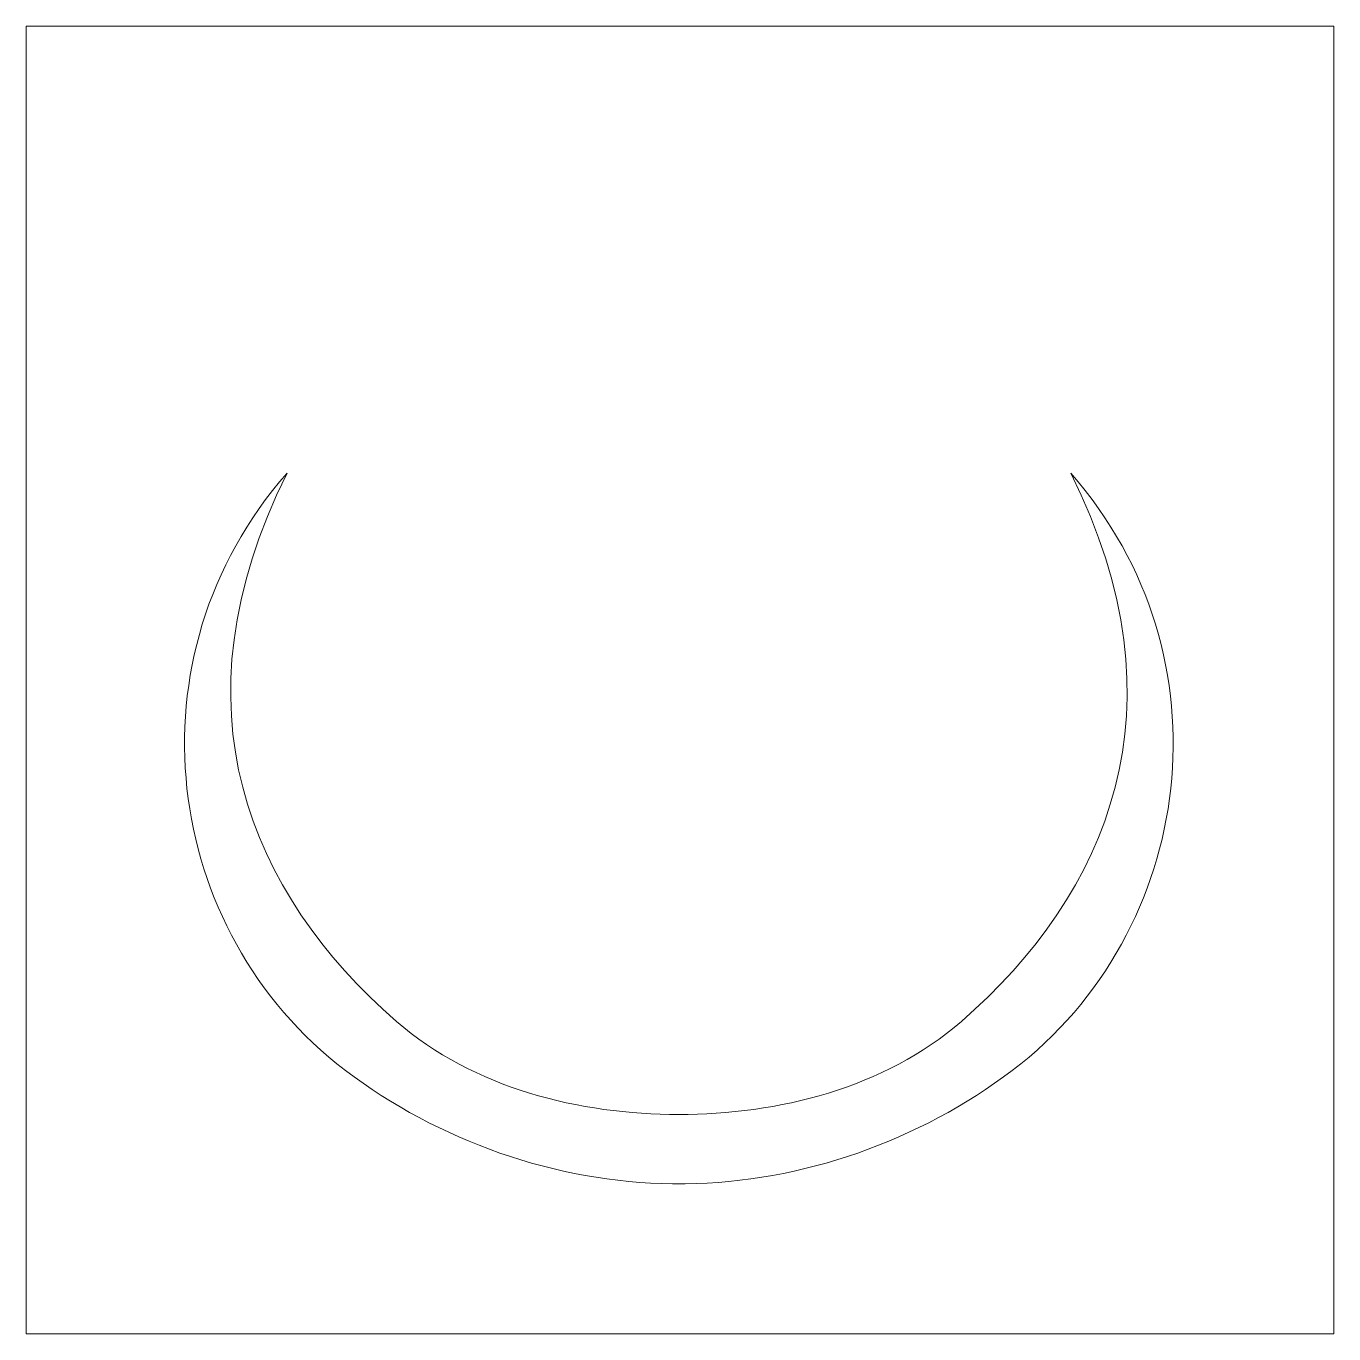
# Model space of a CAD drawing. Header units: inches. Extents: x -3.18 to -0.34, y 14.32 to 17.16.
import ezdxf

# ---------------------------------------------------------------- set-up
doc = ezdxf.new("R2010")
doc.units = ezdxf.units.IN
doc.header["$MEASUREMENT"] = 0
doc.layers.add('Layer 1', color=7, linetype='Continuous')

msp = doc.modelspace()

# ---------------------------------------------------------------- linework, layer by layer
at = {"layer": 'Layer 1', "color": 250, "lineweight": 18}
msp.add_lwpolyline([(-3.1777, 14.3206), (-0.3362, 14.3206), (-0.3362, 17.162), (-3.1777, 17.162), (-3.1777, 14.3206)], close=True, dxfattribs=at)
msp.add_open_spline([(-1.7594, 14.7972), (-1.9742, 14.797), (-2.2062, 14.8543), (-2.3732, 14.9996), (-2.3732, 14.9996), (-2.692, 15.2769), (-2.8657, 15.6817), (-2.6107, 16.1906), (-2.6107, 16.1906), (-2.9617, 15.7923), (-2.8819, 15.195), (-2.4838, 14.8929), (-2.4838, 14.8929), (-2.2827, 14.7403), (-2.0266, 14.6492), (-1.7732, 14.6466), (-1.7732, 14.6466), (-1.7686, 14.6466), (-1.764, 14.6466), (-1.7594, 14.6466), (-1.7594, 14.6466), (-1.7547, 14.6466), (-1.7501, 14.6466), (-1.7455, 14.6466), (-1.7455, 14.6466), (-1.4921, 14.6492), (-1.236, 14.7403), (-1.0349, 14.8929), (-1.0349, 14.8929), (-0.6368, 15.195), (-0.557, 15.7923), (-0.908, 16.1906), (-0.908, 16.1906), (-0.653, 15.6817), (-0.8267, 15.2769), (-1.1455, 14.9996), (-1.1455, 14.9996), (-1.3125, 14.8543), (-1.5445, 14.797), (-1.7594, 14.7972)], degree=3, knots=[0, 0, 0, 0, 0.090909, 0.090909, 0.090909, 0.090909, 0.181818, 0.181818, 0.181818, 0.181818, 0.272727, 0.272727, 0.272727, 0.272727, 0.363636, 0.363636, 0.363636, 0.363636, 0.454545, 0.454545, 0.454545, 0.454545, 0.545455, 0.545455, 0.545455, 0.545455, 0.636364, 0.636364, 0.636364, 0.636364, 0.727273, 0.727273, 0.727273, 0.727273, 0.818182, 0.818182, 0.818182, 0.818182, 1, 1, 1, 1], dxfattribs=at)

doc.saveas('drawing.dxf')
